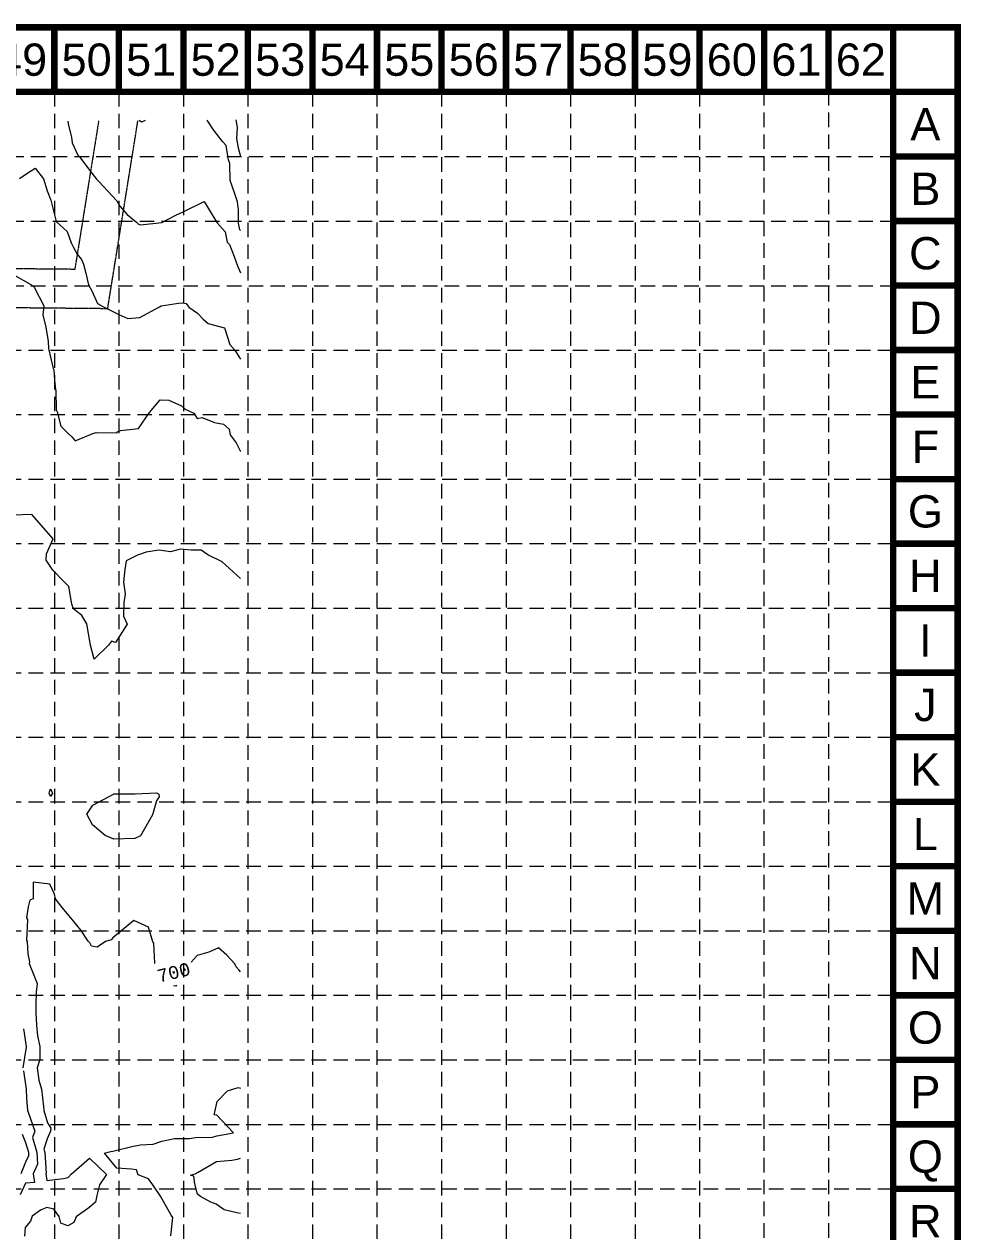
# Model space of a CAD drawing. Extents: x 52020 to 55225, y 51022 to 53027.
# Drawn here: x 54499 to 55225, y 52091 to 53027 of the extents above; entities that cross this region are included whole.
import ezdxf
from ezdxf.enums import TextEntityAlignment as Align

# ---------------------------------------------------------------- set-up
doc = ezdxf.new("R2010")
doc.units = 0
doc.header["$MEASUREMENT"] = 0
doc.linetypes.add('HIDDEN', pattern=[0.375, 0.25, -0.125])
for name, color, linetype, lineweight in [('5', 7, 'Continuous', 0), ('51', 7, 'Continuous', 0), ('6', 7, 'Continuous', 0), ('7', 7, 'Continuous', 0)]:
    doc.layers.add(name, color=color, linetype=linetype, lineweight=lineweight)
doc.layers.add('BASE', color=7, linetype='Continuous')
doc.layers.add('GRID', color=254, linetype='HIDDEN')
doc.styles.add('MONOTXT', font='MONOTXT')
doc.styles.get("Standard").update_dxf_attribs({"font": 'ARIAL.TTF'})

msp = doc.modelspace()

# ---------------------------------------------------------------- linework, layer by layer
at = {"layer": '5', "color": 43, "linetype": 'Continuous', "lineweight": 0}
for points in [[(54593.28, 52951.89), (54590.37, 52950.6), (54588.6, 52951.86)], [(54667.02, 52866.62), (54666.45, 52867.17), (54665.45, 52872.39), (54665.62, 52882.68), (54664.67, 52888.89), (54662.51, 52895.93), (54658.94, 52905.45), (54658.84, 52918.48), (54657.9, 52921.46), (54657.47, 52923.1), (54655.95, 52932.66), (54653.44, 52935.47), (54651.29, 52938.02), (54646.11, 52944.62), (54641.18, 52952.27)], [(54600.91, 52298.49), (54600.67, 52298.98), (54599.79, 52314.45), (54599.18, 52315.49), (54595.86, 52326.95), (54584.48, 52332.13), (54568.1, 52318.54), (54566.72, 52317.18), (54562.58, 52315.84), (54555.94, 52311.5), (54551.54, 52312.06), (54550.27, 52314.64), (54549.08, 52315.97), (54543.53, 52324.27), (54536.84, 52332.59), (54535.5, 52334.12), (54528.76, 52342.05), (54523.58, 52348.71), (54523.03, 52352.57), (54519.25, 52360.3), (54506.43, 52361.71), (54506.31, 52348.88), (54503.77, 52347.8), (54502.58, 52342.51), (54501.22, 52334.19), (54501.99, 52332.92), (54502.07, 52332.5), (54501.28, 52316.42), (54501.68, 52315.76), (54502.23, 52306.26), (54503.6, 52299.9), (54503.39, 52298.67), (54509.46, 52283.34), (54508.79, 52276.51), (54508.46, 52266.85), (54508.35, 52260.51), (54509.01, 52250.85), (54509.88, 52242.59), (54511.67, 52234.32), (54511.51, 52224.27), (54509.5, 52217.84), (54510.9, 52208.23), (54512.73, 52201.31), (54514.37, 52188.04), (54514.68, 52184.79), (54517.49, 52175.33), (54520.01, 52171.22), (54519.72, 52168.74), (54517.37, 52162.9), (54514.72, 52154.86), (54515.46, 52152.28), (54516.57, 52136.31), (54516.32, 52135.77), (54517.06, 52130.69), (54529.99, 52132.05), (54533.59, 52132.86), (54535.87, 52135.59), (54549.98, 52147.93), (54563.32, 52135.32), (54557.9, 52127.26), (54555.85, 52118.9), (54554.79, 52113.77), (54549.61, 52109.45), (54539.66, 52102.55), (54537.97, 52097.92), (54533.23, 52095.41), (54527.95, 52097.52), (54526.55, 52102.67), (54522.5, 52108.36), (54516.86, 52109.69), (54511.97, 52107.69), (54505.51, 52102.87), (54504.22, 52099.05), (54500.22, 52094.2), (54499.74, 52087.33)], [(54667.02, 52292.27), (54666.12, 52293.64), (54663.82, 52296.02), (54662.75, 52298.39), (54656.57, 52305.13), (54650.04, 52310.88), (54642.5, 52307.58), (54633.48, 52304.85), (54628.83, 52299.65)], [(54617.6, 52282.05), (54617, 52281.22), (54615.27, 52281.47)], [(54613.14, 52087.81), (54614.56, 52101.84), (54613.37, 52103.79), (54604.99, 52118.43), (54599.04, 52127.32), (54595.88, 52131.81), (54587.82, 52135.09), (54586.45, 52138.91), (54582.65, 52139.45), (54571.15, 52140.06), (54566.46, 52145.8), (54561.8, 52151.84), (54565.54, 52152.79), (54566.53, 52153.06), (54568.16, 52153.43), (54582.82, 52156.93), (54589.51, 52158.26), (54599.34, 52158.82), (54606.23, 52161.04), (54615.88, 52163.11), (54627.48, 52163), (54632.14, 52163.88), (54645.28, 52164.19), (54648.65, 52165.26), (54661.67, 52167.39), (54648.8, 52181.23), (54646.74, 52181.53), (54647.17, 52183.53), (54648.9, 52191.76), (54657.1, 52199.94), (54665.26, 52202.61), (54667.02, 52202.15)]]:
    msp.add_lwpolyline(points, dxfattribs=at)
for points in [[(54519.95, 52434.05), (54520.8, 52431.61), (54521.3, 52430.74), (54519.89, 52428.08), (54518.74, 52430.76), (54519.01, 52431.68)], [(54569.17, 52430.28), (54585.42, 52430.13), (54601.93, 52430.94), (54603.75, 52429.95), (54603.96, 52427.95), (54601.87, 52424.64), (54598.76, 52414), (54589.61, 52397.59), (54585.09, 52395.57), (54568.83, 52395.03), (54562.26, 52397.85), (54552.44, 52406.19), (54547.87, 52414.48), (54552.58, 52421.3)]]:
    msp.add_lwpolyline(points, close=True, dxfattribs=at)
at = {"layer": '51', "color": 7, "linetype": 'HIDDEN', "lineweight": 0}
for p, q in [((54557.16, 52951.61), (54538.66, 52836.57)), ((54564.19, 52806.32), (54587.58, 52951.85)), ((54538.66, 52836.57), (54386.44, 52838.01)), ((54416.41, 52807.73), (54564.19, 52806.32))]:
    msp.add_line(p, q, dxfattribs=at)
at = {"layer": '6', "color": 43, "linetype": 'Continuous', "lineweight": 0}
for points in [[(54533.15, 52951.42), (54533.84, 52948.14), (54536.18, 52939.12), (54536.66, 52934.56), (54541.13, 52925.18), (54542.33, 52923.8), (54543.32, 52922.55), (54549.15, 52914.5), (54555.46, 52906.43), (54556.35, 52905.57), (54557.18, 52904.65), (54571.26, 52889.78), (54573.5, 52885.64), (54579.17, 52879.03), (54586.38, 52873.14), (54588.14, 52871.62), (54589.61, 52871.05), (54606.13, 52872.95), (54616.91, 52878.62), (54622.71, 52881.04), (54639.04, 52889.14), (54645.09, 52878.73), (54648.99, 52872.54), (54655.31, 52865.65), (54656.85, 52857.61), (54658.59, 52855.95), (54662.12, 52846.51), (54664.66, 52839.39), (54667.02, 52833.89)], [(54663.46, 52952.45), (54664.54, 52946.48), (54664.08, 52937.9), (54665.21, 52930.81), (54667.02, 52923.92)], [(54495.91, 52907), (54503.07, 52911.78), (54508.03, 52914.89), (54514.3, 52906.83), (54517.29, 52897.37), (54520.03, 52890.27), (54524.14, 52873.73), (54532.78, 52865.87), (54535.82, 52857.12), (54537.47, 52854.13), (54540.4, 52848.43), (54543.97, 52844.21), (54545.4, 52840.53), (54547.32, 52833.55), (54549.38, 52824.49), (54551.88, 52819.9), (54556.28, 52810.12), (54560.39, 52807.88), (54572.7, 52801.58), (54579.74, 52798.37), (54588.93, 52799.36), (54604.33, 52807.47), (54605.52, 52808.37), (54618.9, 52810.47), (54622.04, 52810.6), (54624.86, 52810.14), (54627.01, 52807.25), (54633.78, 52802.68), (54638.17, 52797.86), (54642.12, 52794.59), (54654.61, 52791.2), (54654.82, 52790.7), (54654.99, 52790.48), (54658.84, 52778.36), (54662.57, 52773.91), (54665.87, 52769.02), (54667.02, 52767.01)], [(54490.99, 52832.66), (54504.46, 52824.92), (54506.04, 52823.76), (54507.15, 52822.83), (54514.71, 52808.32), (54513.95, 52801.32), (54516.23, 52791.8), (54517.9, 52780.64), (54518.37, 52775.28), (54521.99, 52759.81), (54522.31, 52758.74), (54522.97, 52750.74), (54523.74, 52743.55), (54523.95, 52742.73), (54524.29, 52727.77), (54524.98, 52726.22), (54527.93, 52714.99), (54533.18, 52709.64), (54536.3, 52706.86), (54539.02, 52703.69), (54552.62, 52709.45), (54555.33, 52710.04), (54571.22, 52709.89), (54571.84, 52710.64), (54574.17, 52711.6), (54588.11, 52713.24), (54596.48, 52725.54), (54604.82, 52735.36), (54611.42, 52735.29), (54621.28, 52730.8), (54624.3, 52728.37), (54630.98, 52725.21), (54633.38, 52721.06), (54637.45, 52721.85), (54646.84, 52717.99), (54653.9, 52716.74), (54658.19, 52712.85), (54659.09, 52708.44), (54663.76, 52702.05), (54667.02, 52695.42)], [(54667.02, 52597.08), (54652.88, 52609.99), (54641.71, 52615.38), (54636.47, 52618.95), (54628.88, 52619.02), (54620.22, 52619.73), (54612.87, 52617.71), (54603.72, 52619.11), (54593.99, 52617.35), (54587.18, 52615.24), (54578.39, 52610.7), (54577.32, 52604.11), (54576.53, 52594.22), (54577.75, 52585.21), (54576.56, 52578.22), (54576.46, 52567.8), (54579.17, 52561.69), (54570.28, 52547.34), (54566.99, 52548.61), (54564.76, 52545.33), (54553.66, 52534.43), (54550.81, 52545.46), (54548.01, 52561.99), (54544.05, 52568.44), (54537.78, 52573.64), (54536.4, 52577.19), (54536.12, 52578.6), (54534.06, 52590.86), (54530.22, 52594.66), (54521.56, 52603.48), (54516.56, 52611.29), (54516.8, 52616.18), (54521.79, 52627.74), (54505.47, 52646.53), (54490.84, 52646.19)], [(54498.91, 52248.13), (54500.94, 52234.42), (54500.9, 52233.77), (54498.45, 52217.95)], [(54499.02, 52215.55), (54500.86, 52201.42), (54500.87, 52201.05), (54501.17, 52194.35), (54502.09, 52184.91), (54502.5, 52183.51), (54507.6, 52168.86), (54505.94, 52163.82), (54509.21, 52152.34), (54509.85, 52143.17), (54506.38, 52135.87), (54507.38, 52129.02), (54500.54, 52128.39), (54496.36, 52119.46)], [(54497.11, 52135.95), (54500.7, 52144.92), (54503.12, 52150.02), (54502.96, 52152.4), (54500.84, 52159.82), (54498.19, 52166.2)], [(54667.02, 52104.94), (54664.33, 52105.62), (54654.39, 52107.84), (54648.14, 52112.15), (54643.97, 52113.87), (54636.2, 52118.13), (54633.66, 52120.1), (54631.79, 52128.07), (54631.02, 52133.83), (54628.44, 52134.71), (54631.87, 52135.83), (54634.24, 52137.01), (54648.46, 52145.28), (54660.26, 52146.38), (54664.73, 52147.12), (54667.02, 52147.8)]]:
    msp.add_lwpolyline(points, dxfattribs=at)
at = {"layer": 'BASE', "color": 9}
msp.add_line((55172.83, 52974.07), (55172.83, 51074.07), dxfattribs=at)
at = {"layer": 'BASE', "const_width": 5}
for points in [[(52022.83, 51024.07), (55222.83, 51024.07), (55222.83, 53024.07), (52022.83, 53024.07)], [(52072.72, 51074.06), (55172.97, 51073.97), (55172.9, 52974.1), (52073.35, 52974.15)]]:
    msp.add_lwpolyline(points, close=True, dxfattribs=at)
for points in [[(54522.83, 52974.07), (54522.83, 53024.07)], [(54572.83, 52974.07), (54572.83, 53024.07)], [(54622.83, 52974.07), (54622.83, 53024.07)], [(54672.83, 52974.07), (54672.83, 53024.07)], [(54722.83, 52974.07), (54722.83, 53024.07)], [(54772.83, 52974.07), (54772.83, 53024.07)], [(54822.83, 52974.07), (54822.83, 53024.07)], [(54872.83, 52974.07), (54872.83, 53024.07)], [(54922.83, 52974.07), (54922.83, 53024.07)], [(54972.83, 52974.07), (54972.83, 53024.07)], [(55022.83, 52974.07), (55022.83, 53024.07)], [(55072.83, 52974.07), (55072.83, 53024.07)], [(55122.83, 52974.07), (55122.83, 53024.07)], [(55172.83, 52974.07), (55172.83, 53024.07)], [(55222.83, 52974.07), (55222.83, 53024.07)], [(55222.83, 52974.07), (55172.83, 52974.07)], [(55222.83, 52924.07), (55172.83, 52924.07)], [(55222.83, 52874.07), (55172.83, 52874.07)], [(55222.83, 52824.07), (55172.83, 52824.07)], [(55222.83, 52774.07), (55172.83, 52774.07)], [(55222.83, 52724.07), (55172.83, 52724.07)], [(55222.83, 52674.07), (55172.83, 52674.07)], [(55222.83, 52624.07), (55172.83, 52624.07)], [(55222.83, 52574.07), (55172.83, 52574.07)], [(55222.83, 52524.07), (55172.83, 52524.07)], [(55222.83, 52474.07), (55172.83, 52474.07)], [(55222.83, 52424.07), (55172.83, 52424.07)], [(55222.83, 52374.07), (55172.83, 52374.07)], [(55222.83, 52324.07), (55172.83, 52324.07)], [(55222.83, 52274.07), (55172.83, 52274.07)], [(55222.83, 52224.07), (55172.83, 52224.07)], [(55222.83, 52174.07), (55172.83, 52174.07)], [(55222.83, 52124.07), (55172.83, 52124.07)]]:
    msp.add_lwpolyline(points, dxfattribs=at)
at = {"layer": 'GRID', "color": 252, "linetype": 'HIDDEN', "lineweight": 0, "ltscale": 45}
for p, q in [((55072.74, 52974.89), (55072.74, 51223.85)), ((55122.74, 52974.89), (55122.74, 51223.85)), ((54522.83, 52974.07), (54522.83, 51223.85)), ((54572.83, 52974.07), (54572.83, 51223.85)), ((54622.83, 52974.07), (54622.83, 51223.85)), ((54672.83, 52974.07), (54672.83, 51223.85)), ((54722.83, 52974.07), (54722.83, 51223.85)), ((54772.83, 52974.07), (54772.83, 51223.85)), ((54822.83, 52974.07), (54822.83, 51223.85)), ((54872.83, 52974.07), (54872.83, 51223.85)), ((54922.83, 52974.07), (54922.83, 51223.85)), ((54972.83, 52974.07), (54972.83, 51223.85)), ((55022.83, 52974.07), (55022.83, 51223.85)), ((52074.67, 52923.91), (55174.67, 52923.91)), ((52074.67, 52873.91), (55174.67, 52873.91)), ((52074.67, 52823.91), (55174.67, 52823.91)), ((52072.83, 52774.07), (55172.83, 52774.07)), ((52072.83, 52724.07), (55172.83, 52724.07)), ((52072.83, 52674.07), (55172.83, 52674.07)), ((52072.83, 52624.07), (55172.83, 52624.07)), ((52072.83, 52574.07), (55172.83, 52574.07)), ((52072.83, 52524.07), (55172.83, 52524.07)), ((52072.83, 52474.07), (55172.83, 52474.07)), ((52072.83, 52424.07), (55172.83, 52424.07)), ((52072.83, 52374.07), (55172.83, 52374.07)), ((52072.83, 52324.07), (55172.83, 52324.07)), ((52072.83, 52274.07), (55172.83, 52274.07)), ((52072.83, 52224.07), (55172.83, 52224.07)), ((52072.83, 52174.07), (55172.83, 52174.07)), ((52072.83, 52124.07), (55172.83, 52124.07))]:
    msp.add_line(p, q, dxfattribs=at)

# ---------------------------------------------------------------- texts
at = {"layer": '7', "color": 43, "linetype": 'Continuous', "lineweight": 0, "style": 'MONOTXT'}
msp.add_text('700', height=10, rotation=14.05131, dxfattribs=at).set_placement((54615.33, 52291.79), align=Align.MIDDLE)
at = {"layer": 'BASE'}
for s, p in [('49', (54497.83, 52999.07)), ('50', (54547.83, 52999.07)), ('52', (54647.83, 52999.07)), ('53', (54697.83, 52999.07)), ('56', (54847.83, 52999.07)), ('58', (54947.83, 52999.07)), ('59', (54997.83, 52999.07)), ('60', (55047.83, 52999.07)), ('61', (55097.83, 52999.07)), ('62', (55147.83, 52999.07)), ('51', (54597.83, 52999.07)), ('54', (54747.83, 52999.07)), ('55', (54797.83, 52999.07)), ('57', (54897.83, 52999.07)), ('A', (55197.83, 52949.07)), ('B', (55197.83, 52899.07)), ('C', (55197.83, 52849.07)), ('D', (55197.83, 52799.07)), ('E', (55197.83, 52749.07)), ('F', (55197.83, 52699.07)), ('G', (55197.83, 52649.07)), ('H', (55197.83, 52599.07)), ('I', (55197.83, 52549.07)), ('J', (55197.83, 52499.07)), ('K', (55197.83, 52449.07)), ('L', (55197.83, 52399.07)), ('M', (55197.83, 52349.07)), ('N', (55197.83, 52299.07)), ('O', (55197.83, 52249.07)), ('P', (55197.83, 52199.07)), ('Q', (55197.83, 52149.07)), ('R', (55197.83, 52099.07))]:
    msp.add_text(s, height=25, dxfattribs=at).set_placement(p, align=Align.MIDDLE_CENTER)

doc.saveas('drawing.dxf')
